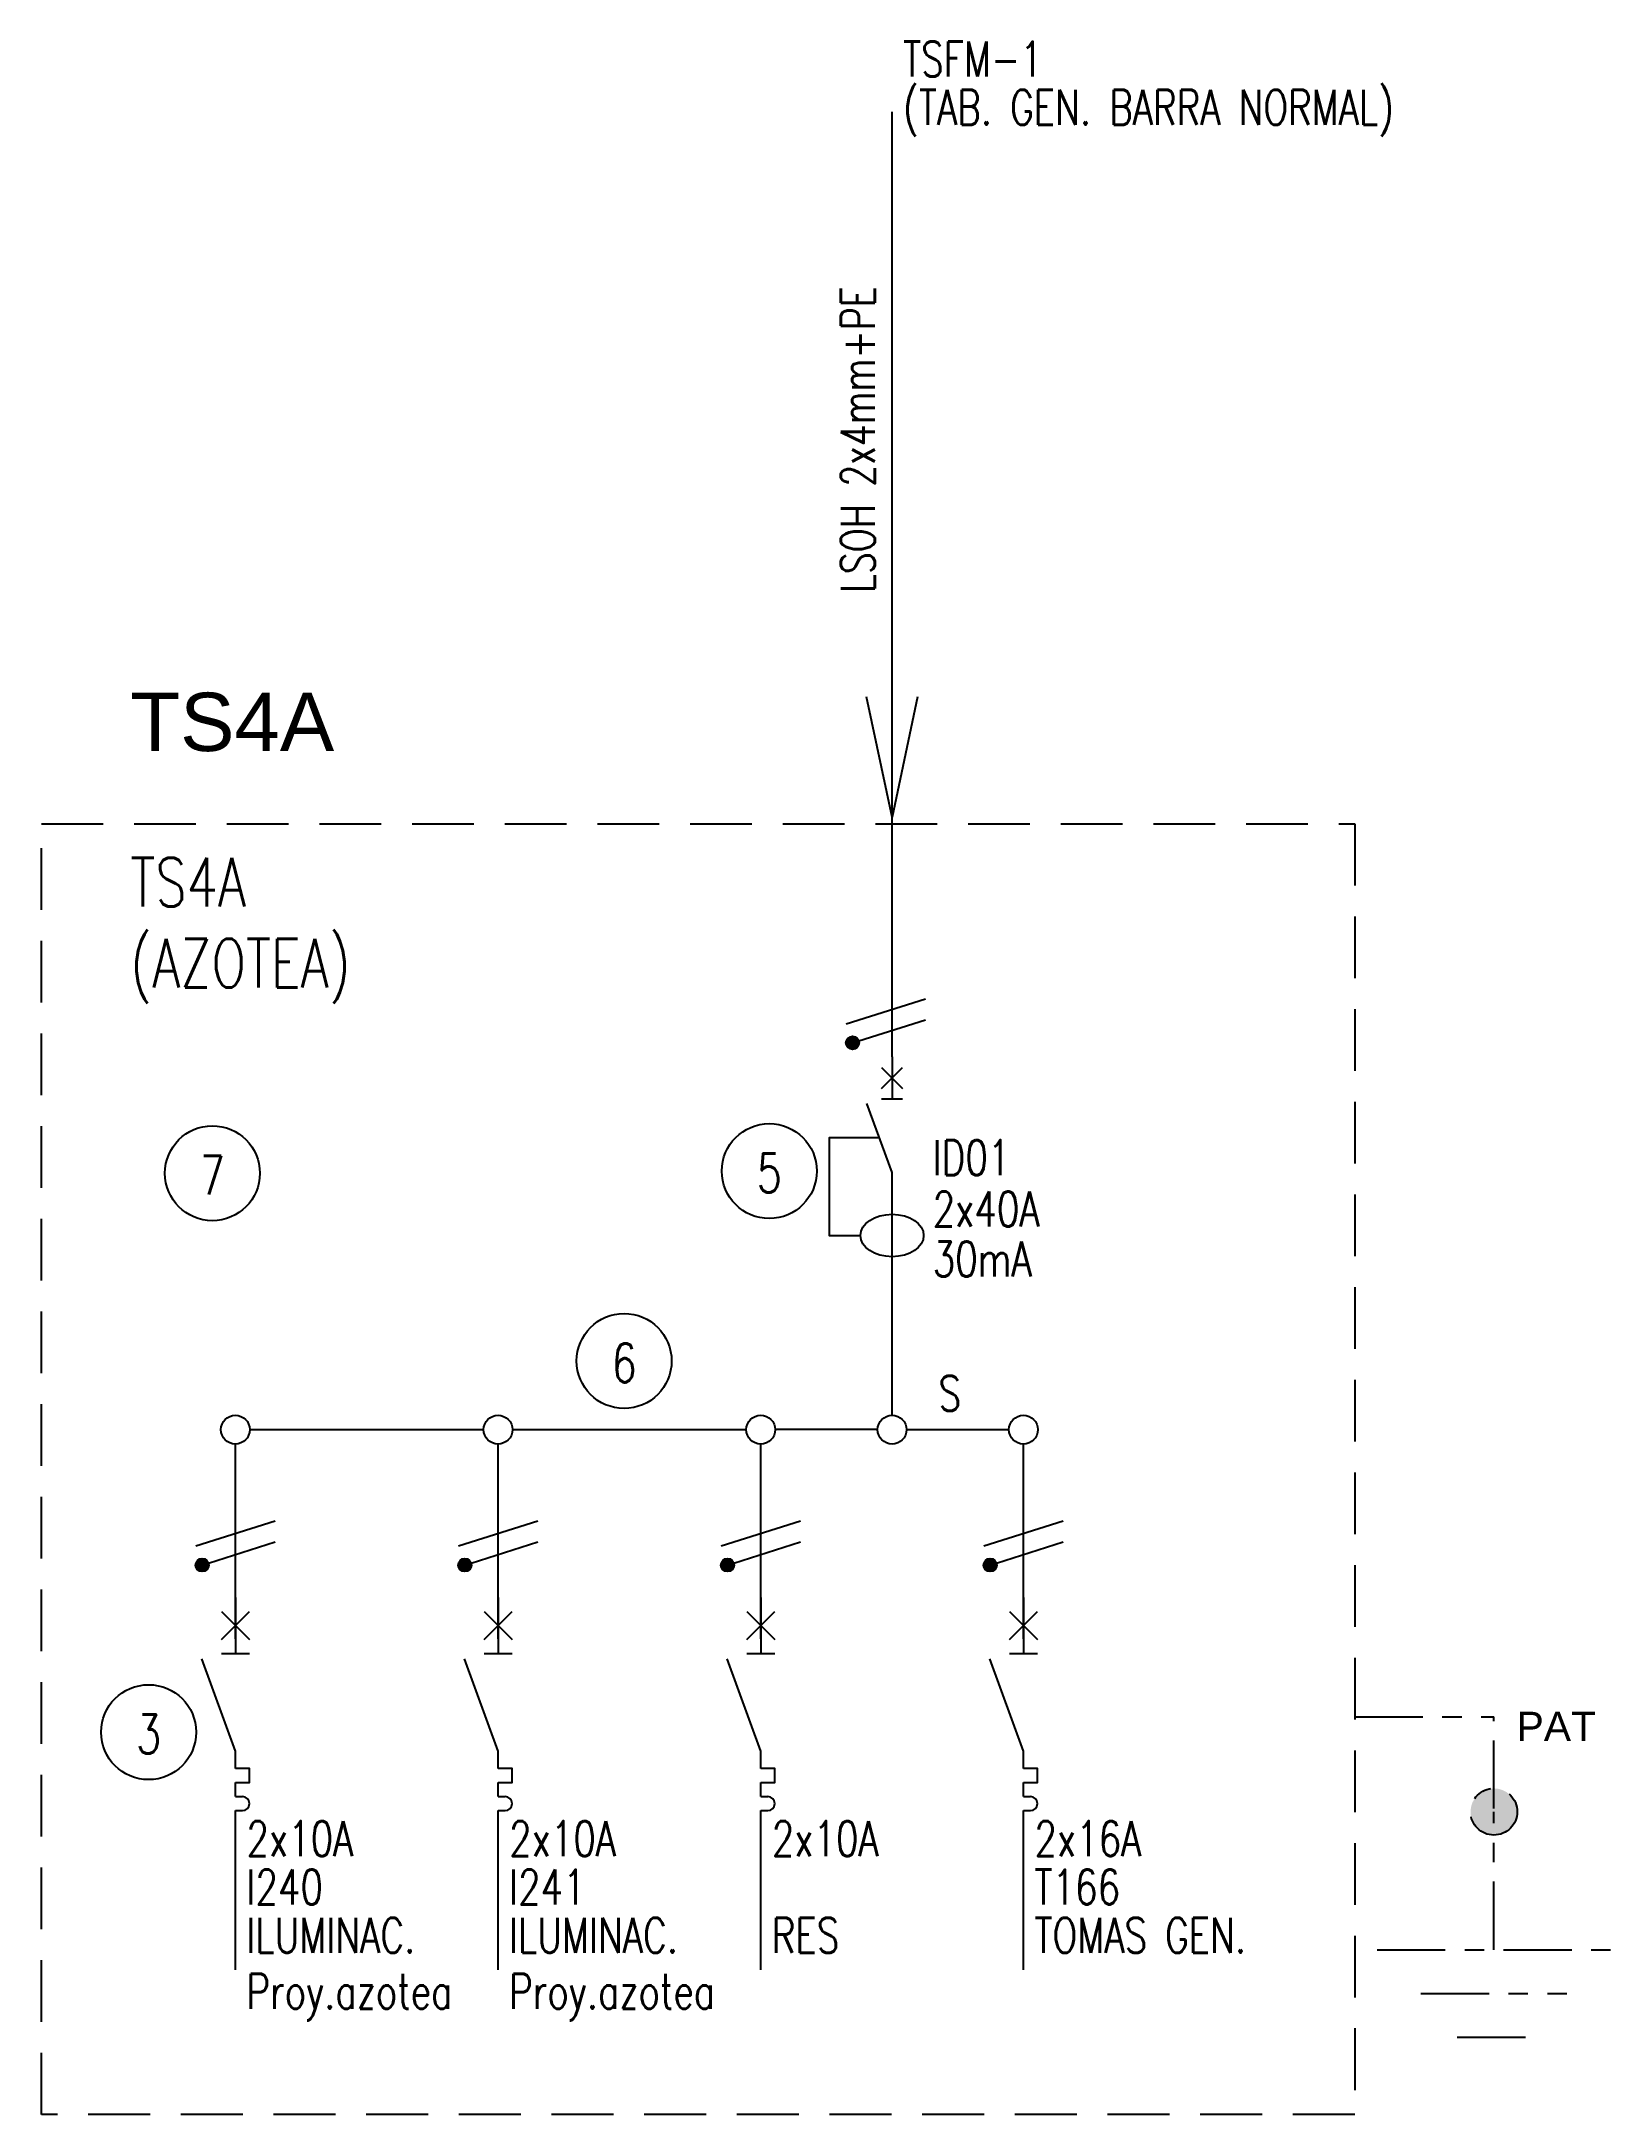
# Model space of a CAD drawing. Extents: x 3578.3 to 3586.4, y 1615 to 1625.6.
import ezdxf
from ezdxf.enums import TextEntityAlignment as Align

# ---------------------------------------------------------------- set-up
doc = ezdxf.new("R2010")
doc.units = 0
doc.linetypes.add('OCJ-ESQ UNI-CORREGIDOS IDO.br$0$DASHED', pattern=[19.05, 12.7, -6.35])
doc.linetypes.add('OCJ-ESQ UNI-CORREGIDOS IDO.br$0$EJE_5', pattern=[7.1, 5, -1, 0.1, -1])
for name, color, linetype in [('OCJ-ESQ UNI-CORREGIDOS IDO.br$0$00-IE-CABLES', 10, 'Continuous'), ('OCJ-ESQ UNI-CORREGIDOS IDO.br$0$01-ELE-APARATOS', 170, 'Continuous'), ('OCJ-ESQ UNI-CORREGIDOS IDO.br$0$ELECTRIC', 4, 'Continuous'), ('OCJ-ESQ UNI-CORREGIDOS IDO.br$0$PAT', 80, 'Continuous'), ('OCJ-ESQ UNI-CORREGIDOS IDO.br$0$TEXTO', 7, 'Continuous')]:
    doc.layers.add(name, color=color, linetype=linetype)
doc.styles.add('OCJ-ESQ UNI-CORREGIDOS IDO.br$0$ARIAL', font='Arial.ttf', dxfattribs={"height": 0.2})
doc.styles.add('OCJ-ESQ UNI-CORREGIDOS IDO.br$0$Electricidad', font='ROMANS.SHX', dxfattribs={"width": 0.75, "height": 0.175})

# ---------------------------------------------------------------- blocks, each defined once
blk = doc.blocks.new('OCJ-ESQ UNI-CORREGIDOS IDO.br$0$Unif-Interruptor-Term')
for p, q in [((0, -1.013), (0.045, -1.013)), ((0, -1.103), (0.045, -1.103))]:
    blk.add_line(p, q)
for points in [[(0, 0.267), (0, -0.093)], [(-0.09, 0.177), (0.09, -0.003)], [(-0.09, -0.003), (0.09, 0.177)], [(0, -0.72), (-0.215, -0.128)], [(-0.09, -0.093), (0.09, -0.093)], [(0, -0.833), (0, -0.72)], [(0, -0.923), (0.09, -0.923), (0.09, -0.833), (0, -0.833)], [(0, -1.013), (0, -0.923)], [(0, -1.215), (0, -1.103)]]:
    blk.add_lwpolyline(points)
blk.add_arc((0.045, -1.058), 0.045, 270, 90)
blk = doc.blocks.new('OCJ-ESQ UNI-CORREGIDOS IDO.br$0$Unif-Interruptor-Dif')
for points in [[(0, 0.177), (0, -0.093)], [(-0.068, 0.11), (0.068, -0.025)], [(-0.068, -0.025), (0.068, 0.11)], [(0, -0.565), (-0.162, -0.121)], [(-0.068, -0.093), (0.068, -0.093)], [(-0.081, -0.343), (-0.405, -0.343), (-0.405, -0.97), (-0.202, -0.97)], [(0, -1.308), (0, -0.565)]]:
    blk.add_lwpolyline(points)
blk.add_ellipse((0, -0.97), major_axis=(0.203, 0), ratio=0.670814)

msp = doc.modelspace()

# ---------------------------------------------------------------- hatches: boundary and pattern name
at = {"layer": 'OCJ-ESQ UNI-CORREGIDOS IDO.br$0$00-IE-CABLES'}
for points in [[(3582.436, 1620.45, 1), (3582.491, 1620.49, 1)], [(3579.094, 1617.766, 1), (3579.148, 1617.806, 1)], [(3580.444, 1617.766, 1), (3580.498, 1617.806, 1)], [(3581.794, 1617.766, 1), (3581.848, 1617.806, 1)], [(3583.144, 1617.766, 1), (3583.198, 1617.806, 1)]]:
    msp.add_hatch(color=256, dxfattribs=at).paths.add_polyline_path(points)
at = {"layer": 'OCJ-ESQ UNI-CORREGIDOS IDO.br$0$PAT', "linetype": 'OCJ-ESQ UNI-CORREGIDOS IDO.br$0$EJE_5', "ltscale": 0.07}
h = msp.add_hatch(color=256, dxfattribs=at)
h.paths.add_polyline_path([(3585.88, 1616.518), (3585.64, 1616.518, -1)])
h.paths.add_polyline_path([(3585.64, 1616.518), (3585.76, 1616.518), (3585.76, 1616.398, -0.414214)])
h.paths.add_polyline_path([(3585.76, 1616.518), (3585.88, 1616.518, -0.414214), (3585.76, 1616.398)])

# ---------------------------------------------------------------- linework, layer by layer
at = {"layer": 'OCJ-ESQ UNI-CORREGIDOS IDO.br$0$00-IE-CABLES'}
for p, q in [((3582.667, 1620.398), (3582.667, 1625.255)), ((3582.667, 1618.556), (3582.667, 1619.358)), ((3579.292, 1617.406), (3579.292, 1618.408)), ((3579.366, 1618.482), (3580.568, 1618.482)), ((3580.642, 1617.406), (3580.642, 1618.408)), ((3580.716, 1618.482), (3581.918, 1618.482)), ((3581.992, 1617.406), (3581.992, 1618.408)), ((3582.593, 1618.482), (3582.066, 1618.482)), ((3582.741, 1618.482), (3583.268, 1618.482)), ((3583.342, 1617.406), (3583.342, 1618.408)), ((3579.292, 1615.705), (3579.292, 1616.507)), ((3580.642, 1615.705), (3580.642, 1616.507)), ((3581.992, 1615.705), (3581.992, 1616.507)), ((3583.342, 1615.705), (3583.342, 1616.507))]:
    msp.add_line(p, q, dxfattribs=at)
for points in [[(3582.798, 1622.248), (3582.667, 1621.63), (3582.536, 1622.248)], [(3582.431, 1620.568), (3582.839, 1620.697)], [(3582.496, 1620.48), (3582.839, 1620.589)], [(3579.089, 1617.884), (3579.496, 1618.013)], [(3580.439, 1617.884), (3580.846, 1618.013)], [(3581.789, 1617.884), (3582.196, 1618.013)], [(3583.139, 1617.884), (3583.546, 1618.013)], [(3579.153, 1617.796), (3579.496, 1617.905)], [(3580.503, 1617.796), (3580.846, 1617.905)], [(3581.853, 1617.796), (3582.196, 1617.905)], [(3583.203, 1617.796), (3583.546, 1617.905)]]:
    msp.add_lwpolyline(points, dxfattribs=at)
for centre, radius in [((3582.464, 1620.47), 0.0338), ((3579.292, 1618.482), 0.0741), ((3580.642, 1618.482), 0.0741), ((3581.992, 1618.482), 0.0741), ((3582.667, 1618.482), 0.0741), ((3583.342, 1618.482), 0.0741), ((3579.121, 1617.786), 0.0338), ((3580.471, 1617.786), 0.0338), ((3581.821, 1617.786), 0.0338), ((3583.171, 1617.786), 0.0338)]:
    msp.add_circle(centre, radius, dxfattribs=at)
at = {"layer": 'OCJ-ESQ UNI-CORREGIDOS IDO.br$0$ELECTRIC', "linetype": 'OCJ-ESQ UNI-CORREGIDOS IDO.br$0$DASHED', "ltscale": 0.025}
msp.add_lwpolyline([(3578.295, 1621.596), (3585.045, 1621.596), (3585.045, 1614.962), (3578.295, 1614.962)], close=True, dxfattribs=at)
at = {"layer": 'OCJ-ESQ UNI-CORREGIDOS IDO.br$0$PAT', "linetype": 'OCJ-ESQ UNI-CORREGIDOS IDO.br$0$EJE_5', "ltscale": 0.07}
for p, q in [((3585.045, 1617.005), (3585.76, 1617.005)), ((3585.76, 1616.534), (3585.76, 1617.005)), ((3585.76, 1615.809), (3585.76, 1616.518)), ((3585.16, 1615.809), (3586.36, 1615.809)), ((3585.385, 1615.584), (3586.135, 1615.584)), ((3585.572, 1615.359), (3585.947, 1615.359))]:
    msp.add_line(p, q, dxfattribs=at)
msp.add_circle((3585.76, 1616.518), 0.12, dxfattribs=at)
msp.add_circle((3585.76, 1616.518), 0.12, dxfattribs=at)
at = {"layer": 'OCJ-ESQ UNI-CORREGIDOS IDO.br$0$TEXTO'}
for centre in [(3579.174, 1619.8), (3582.036, 1619.811), (3581.29, 1618.835), (3578.846, 1616.927)]:
    msp.add_circle(centre, 0.244, dxfattribs=at)

# ---------------------------------------------------------------- block references
at = {"layer": 'OCJ-ESQ UNI-CORREGIDOS IDO.br$0$01-ELE-APARATOS', "xscale": 0.7999999999999546, "yscale": 0.7999999999999546, "zscale": 0.7999999999999546}
for name, p in [('OCJ-ESQ UNI-CORREGIDOS IDO.br$0$Unif-Interruptor-Dif', (3582.667, 1620.256)), ('OCJ-ESQ UNI-CORREGIDOS IDO.br$0$Unif-Interruptor-Term', (3579.292, 1617.406)), ('OCJ-ESQ UNI-CORREGIDOS IDO.br$0$Unif-Interruptor-Term', (3580.642, 1617.406)), ('OCJ-ESQ UNI-CORREGIDOS IDO.br$0$Unif-Interruptor-Term', (3581.992, 1617.406)), ('OCJ-ESQ UNI-CORREGIDOS IDO.br$0$Unif-Interruptor-Term', (3583.342, 1617.406))]:
    msp.add_blockref(name, p, dxfattribs=at)

# ---------------------------------------------------------------- texts
at = {"layer": 'OCJ-ESQ UNI-CORREGIDOS IDO.br$0$TEXTO', "style": 'OCJ-ESQ UNI-CORREGIDOS IDO.br$0$Electricidad', "width": 0.75}
for s, height, p in [('TSFM-1', 0.18, (3582.724, 1625.437)), ('(TAB. GEN. BARRA NORMAL)', 0.18, (3582.724, 1625.189)), ('TS4A', 0.25, (3578.752, 1621.171)), ('(AZOTEA)', 0.25, (3578.752, 1620.755)), ('7', 0.2, (3579.11, 1619.69)), ('5', 0.2, (3581.972, 1619.701)), ('ID01', 0.18, (3582.876, 1619.79)), ('2x40A', 0.18, (3582.876, 1619.526)), ('30mA', 0.18, (3582.876, 1619.269)), ('6', 0.2, (3581.226, 1618.725)), ('S', 0.18, (3582.906, 1618.578)), ('3', 0.2, (3578.782, 1616.817)), ('2x10A', 0.18, (3579.349, 1616.29)), ('2x10A', 0.18, (3580.699, 1616.29)), ('2x10A', 0.18, (3582.049, 1616.29)), ('2x16A', 0.18, (3583.399, 1616.29)), ('I240', 0.18, (3579.349, 1616.041)), ('I241', 0.18, (3580.699, 1616.041)), ('T166', 0.18, (3583.399, 1616.041)), ('ILUMINAC.', 0.18, (3579.349, 1615.793)), ('ILUMINAC.', 0.18, (3580.699, 1615.793)), ('RES', 0.18, (3582.049, 1615.793)), ('TOMAS GEN.', 0.18, (3583.399, 1615.793)), ('Proy.azotea', 0.18, (3579.349, 1615.505)), ('Proy.azotea', 0.18, (3580.699, 1615.505))]:
    msp.add_text(s, height=height, dxfattribs=at).set_placement(p)
msp.add_text('LSOH 2x4mm+PE', height=0.175, rotation=90, dxfattribs=at).set_placement((3582.579, 1623.571), align=Align.CENTER)
at = {"layer": 'OCJ-ESQ UNI-CORREGIDOS IDO.br$0$TEXTO', "style": 'OCJ-ESQ UNI-CORREGIDOS IDO.br$0$ARIAL'}
for s, height, p in [('TS4A', 0.3, (3578.752, 1621.97)), ('PAT', 0.15, (3585.877, 1616.882))]:
    msp.add_text(s, height=height, dxfattribs=at).set_placement(p)

doc.saveas('drawing.dxf')
